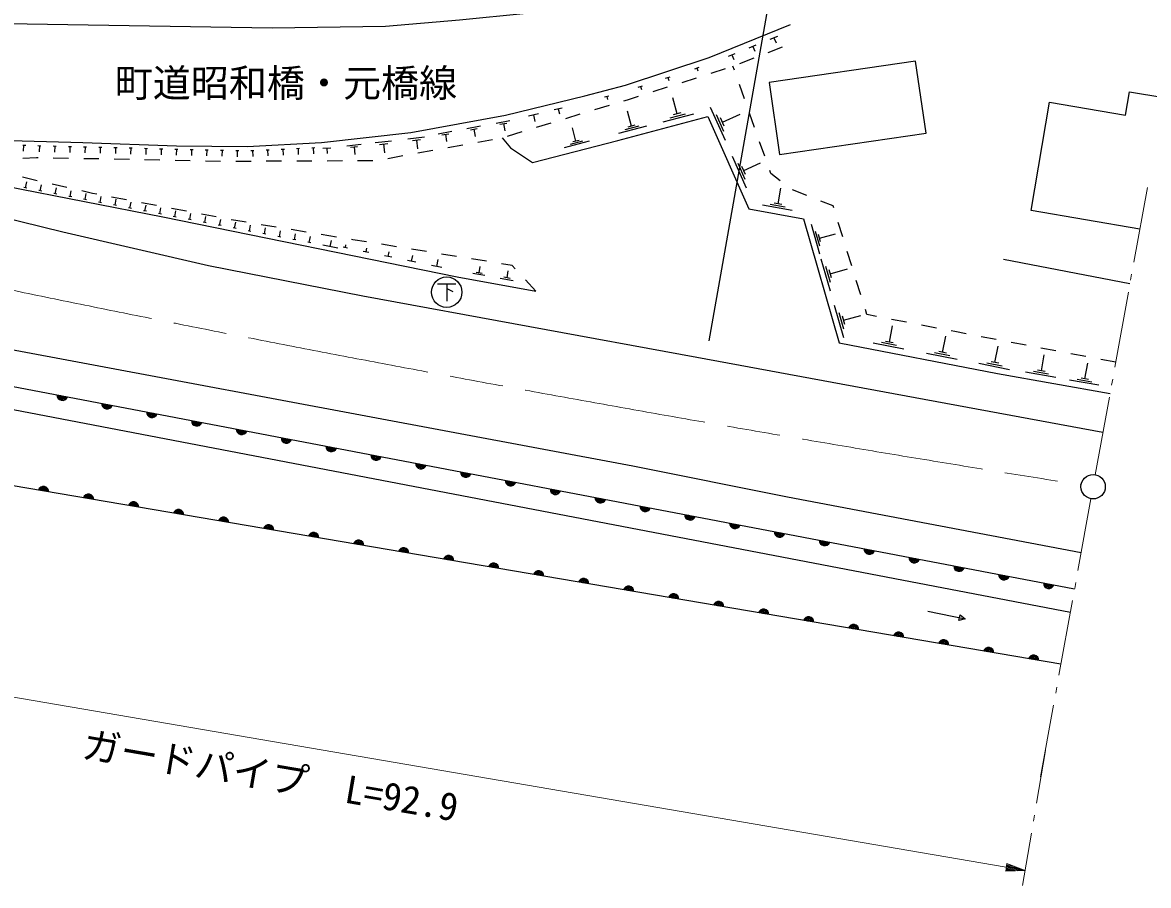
# Model space of a CAD drawing. Units: millimetres, scale not verified. Extents: x 40000 to 680000, y 20000 to 380000.
# Drawn here: x 373598 to 447592, y 258392 to 315126 of the extents above; entities that cross this region are included whole.
import ezdxf
from ezdxf.enums import TextEntityAlignment as Align

# ---------------------------------------------------------------- set-up
doc = ezdxf.new("R2010")
doc.units = ezdxf.units.MM
doc.header["$LTSCALE"] = 1000
doc.linetypes.add('CHAIN', pattern=[18.5, 12, -1.5, 3.5, -1.5])
for name, color, linetype, lineweight in [('M-BGD', 7, 'Continuous', 25), ('M-BGD-EXST', 7, 'Continuous', 25), ('M-BGD-HTXT', 7, 'Continuous', 13), ('M-BMK', 2, 'CHAIN', 13), ('M-BMK-SRVR', 3, 'Continuous', 25), ('M-STR-HTXT', 7, 'Continuous', 13), ('M-STR-STRC', 7, 'Continuous', 25)]:
    doc.layers.add(name, color=color, linetype=linetype, lineweight=lineweight)
doc.styles.add('ＭＳ ゴシック', font='')
doc.styles.get('ＭＳ ゴシック').set_extended_font_data('MS Gothic')

msp = doc.modelspace()

# ---------------------------------------------------------------- linework, layer by layer
at = {"layer": 'M-BGD'}
for p, q in [((422731, 314025), (423226, 314228)), ((422979, 314126), (423114, 313796)), ((419999, 312909), (420439, 313089)), ((420219, 312999), (420339, 312705)), ((421351, 313461), (421819, 313652)), ((421585, 313557), (421713, 313245)), ((422600, 313164), (423530, 313530)), ((420377, 312000), (420287, 312255)), ((420738, 312432), (421669, 312798)), ((415863, 311463), (416154, 311558)), ((417774, 312088), (418064, 312183)), ((417919, 312136), (417982, 311942)), ((418843, 311796), (419796, 312099)), ((414059, 310873), (414350, 310968)), ((414205, 310921), (414268, 310727)), ((415031, 310585), (415984, 310888)), ((416008, 311511), (416072, 311317)), ((416937, 311191), (417890, 311493)), ((421041, 310114), (420709, 311057)), ((411840, 310231), (412138, 310312)), ((411989, 310272), (412043, 310073)), ((413124, 309983), (413347, 310050)), ((413347, 310050), (414078, 310283)), ((416609, 309113), (416330, 310183)), ((408539, 309398), (409058, 309524)), ((408798, 309461), (408882, 309115)), ((411210, 309403), (412167, 309693)), ((419785, 307359), (418814, 309546)), ((404725, 308514), (405623, 308679)), ((406841, 308987), (407498, 309146)), ((407169, 309066), (407275, 308628)), ((409295, 308823), (410252, 309113)), ((413615, 308308), (413358, 309290)), ((417682, 309107), (415676, 308584)), ((417146, 309110), (416143, 308848)), ((416860, 309178), (416359, 309047)), ((419688, 307971), (419202, 309064)), ((419712, 308309), (419469, 308856)), ((419591, 308582), (420757, 309100)), ((421706, 308228), (421373, 309171)), ((400917, 307814), (401807, 307978)), ((401161, 307736), (401606, 307818)), ((402787, 308158), (403684, 308323)), ((403033, 308079), (403482, 308162)), ((403257, 308121), (403345, 307642)), ((404971, 308436), (405420, 308518)), ((405196, 308477), (405284, 307998)), ((405467, 307663), (406424, 307953)), ((407381, 308243), (408338, 308533)), ((409966, 307327), (409737, 308202)), ((414600, 308303), (412758, 307822)), ((414107, 308305), (413186, 308065)), ((413845, 308368), (413385, 308248)), ((394904, 307023), (395844, 307127)), ((396764, 307228), (397852, 307348)), ((397052, 307113), (397596, 307173)), ((397324, 307143), (397388, 306562)), ((398929, 307485), (400017, 307605)), ((399217, 307370), (399761, 307429)), ((399489, 307400), (399553, 306819)), ((401384, 307777), (401471, 307303)), ((401541, 306909), (402525, 307087)), ((403509, 307265), (404493, 307443)), ((410843, 307322), (409203, 306894)), ((410405, 307324), (409584, 307110)), ((410171, 307380), (409761, 307273)), ((422370, 306341), (422038, 307284)), ((373612, 307061), (373724, 307056)), ((373668, 307058), (373649, 306659)), ((373724, 307056), (373812, 307053)), ((374611, 307033), (374811, 307028)), ((374711, 307031), (374701, 306631)), ((375611, 307008), (375811, 307003)), ((375711, 307006), (375701, 306606)), ((376611, 306983), (376811, 306978)), ((376711, 306981), (376701, 306581)), ((377611, 306958), (377810, 306953)), ((377710, 306956), (377700, 306556)), ((378610, 306933), (378810, 306928)), ((378710, 306930), (378700, 306531)), ((379610, 306908), (379810, 306903)), ((379710, 306905), (379700, 306505)), ((380610, 306883), (380809, 306878)), ((380710, 306880), (380699, 306480)), ((381609, 306858), (381809, 306853)), ((381709, 306855), (381699, 306455)), ((382609, 306832), (382809, 306827)), ((382709, 306830), (382699, 306430)), ((383609, 306807), (383809, 306802)), ((383709, 306805), (383699, 306405)), ((384608, 306782), (384808, 306777)), ((384708, 306780), (384698, 306380)), ((385608, 306757), (385808, 306752)), ((385708, 306755), (385698, 306355)), ((386608, 306732), (386808, 306727)), ((386708, 306729), (386698, 306330)), ((387607, 306707), (387807, 306702)), ((387707, 306704), (387697, 306304)), ((388607, 306704), (388807, 306714)), ((388707, 306709), (388726, 306309)), ((389606, 306752), (389805, 306762)), ((389706, 306757), (389725, 306358)), ((390604, 306800), (390804, 306810)), ((390704, 306805), (390724, 306406)), ((391603, 306848), (391803, 306858)), ((391703, 306853), (391722, 306454)), ((392602, 306897), (392802, 306906)), ((392702, 306901), (392721, 306502)), ((393340, 306861), (393868, 306889)), ((393604, 306875), (393623, 306523)), ((395152, 306924), (395622, 306976)), ((395387, 306950), (395443, 306448)), ((397605, 306196), (398589, 306374)), ((399573, 306553), (400557, 306731)), ((373622, 306207), (374513, 306260)), ((374513, 306260), (374620, 306258)), ((375620, 306238), (376620, 306218)), ((377620, 306197), (378620, 306177)), ((379619, 306157), (380619, 306137)), ((381619, 306116), (382619, 306096)), ((383619, 306076), (384618, 306056)), ((385618, 306036), (386618, 306015)), ((387618, 306017), (388618, 306021)), ((389618, 306025), (390618, 306030)), ((391618, 306034), (392618, 306038)), ((393618, 306042), (394618, 306047)), ((395618, 306051), (396618, 306055)), ((421175, 304230), (420246, 306321)), ((421082, 304815), (420618, 305860)), ((421105, 305138), (420873, 305661)), ((420989, 305400), (422104, 305895)), ((374396, 304754), (373600, 304960)), ((422775, 305191), (422702, 305398)), ((423395, 304717), (422775, 305191)), ((373886, 304242), (373692, 304290)), ((373789, 304266), (373884, 304655)), ((374570, 304715), (374396, 304754)), ((374766, 304055), (374842, 304448)), ((376520, 304272), (375545, 304493)), ((375749, 303867), (375824, 304260)), ((423246, 303201), (423439, 304234)), ((425130, 303761), (424201, 304129)), ((374865, 304036), (374668, 304074)), ((375847, 303848), (375650, 303886)), ((376829, 303659), (376632, 303697)), ((376731, 303678), (376806, 304071)), ((378208, 303888), (377495, 304050)), ((377811, 303471), (377614, 303508)), ((377713, 303489), (377788, 303882)), ((378473, 303838), (378208, 303888)), ((378695, 303301), (378770, 303694)), ((380438, 303466), (379455, 303652)), ((379677, 303112), (379752, 303505)), ((426864, 303074), (426060, 303392)), ((378793, 303282), (378596, 303320)), ((379775, 303093), (379579, 303131)), ((380757, 302905), (380561, 302942)), ((380659, 302924), (380734, 303316)), ((382403, 303094), (381420, 303280)), ((381739, 302716), (381543, 302754)), ((381641, 302735), (381716, 303128)), ((382623, 302546), (382698, 302939)), ((384368, 302722), (383385, 302908)), ((383605, 302358), (383680, 302751)), ((424166, 302762), (422230, 303124)), ((423706, 302982), (422738, 303163)), ((423488, 303156), (423004, 303247)), ((426904, 302944), (426864, 303074)), ((382721, 302528), (382525, 302565)), ((383703, 302339), (383507, 302377)), ((384685, 302150), (384489, 302188)), ((384587, 302169), (384662, 302562)), ((386333, 302350), (385350, 302536)), ((385667, 301962), (385471, 301999)), ((385569, 301981), (385645, 302373)), ((386551, 301792), (386627, 302185)), ((387622, 302106), (387315, 302164)), ((387533, 301603), (387609, 301996)), ((388301, 301995), (387622, 302106)), ((427499, 301035), (427201, 301989)), ((386649, 301773), (386453, 301811)), ((387631, 301584), (387435, 301622)), ((388613, 301396), (388417, 301434)), ((388515, 301415), (388591, 301808)), ((390275, 301672), (389288, 301833)), ((389595, 301207), (389399, 301245)), ((389497, 301226), (389573, 301619)), ((390479, 301037), (390555, 301430)), ((392248, 301348), (391261, 301510)), ((391461, 300849), (391537, 301242)), ((394222, 301025), (393235, 301187)), ((425998, 299894), (425438, 301840)), ((425988, 300418), (425708, 301391)), ((426048, 300698), (425908, 301185)), ((425978, 300941), (427016, 301240)), ((390578, 301019), (390381, 301056)), ((391560, 300830), (391363, 300868)), ((392542, 300641), (392345, 300679)), ((392443, 300660), (392519, 301053)), ((394309, 300302), (393327, 300490)), ((393818, 300396), (393894, 300789)), ((394815, 300319), (394856, 300516)), ((394815, 300319), (394856, 300516)), ((395305, 300847), (395209, 300863)), ((396196, 300704), (395305, 300847)), ((398171, 300385), (397183, 300544)), ((394963, 300288), (394667, 300349)), ((394963, 300288), (394667, 300349)), ((396364, 300002), (395985, 300080)), ((396364, 300002), (395985, 300080)), ((396175, 300041), (396226, 300294)), ((396175, 300041), (396226, 300294)), ((397859, 299697), (397389, 299793)), ((397859, 299697), (397389, 299793)), ((397624, 299745), (397688, 300058)), ((397624, 299745), (397688, 300058)), ((400145, 300067), (399158, 300226)), ((399171, 299429), (399248, 299806)), ((399171, 299429), (399248, 299806)), ((402119, 299748), (401132, 299907)), ((428093, 299125), (427796, 300080)), ((399454, 299371), (398887, 299487)), ((399454, 299371), (398887, 299487)), ((401155, 299024), (400485, 299160)), ((401155, 299024), (400485, 299160)), ((400820, 299092), (400911, 299538)), ((400820, 299092), (400911, 299538)), ((404094, 299429), (403107, 299589)), ((403602, 298665), (403679, 299091)), ((403602, 298665), (403679, 299091)), ((405766, 299160), (405081, 299270)), ((405975, 298936), (405766, 299160)), ((426700, 297455), (426090, 299576)), ((426689, 298026), (426384, 299087)), ((446372, 297945), (438068, 299556)), ((403982, 298486), (403183, 298631)), ((403982, 298486), (403183, 298631)), ((403801, 298629), (403402, 298701)), ((403801, 298629), (403402, 298701)), ((405844, 298149), (404992, 298303)), ((405844, 298149), (404992, 298303)), ((405652, 298301), (405226, 298378)), ((405652, 298301), (405226, 298378)), ((405439, 298340), (405521, 298794)), ((405439, 298340), (405521, 298794)), ((407338, 297472), (406656, 298204)), ((426754, 298332), (426601, 298862)), ((426678, 298597), (427809, 298923)), ((428687, 297215), (428390, 298170)), ((427577, 294407), (426967, 296528)), ((427566, 294977), (427261, 296038)), ((429090, 295922), (428985, 296261)), ((351459, 295302), (442739, 277893)), ((427631, 295283), (427479, 295814)), ((427555, 295548), (428686, 295874)), ((429724, 295799), (429090, 295922)), ((431687, 295419), (430706, 295609)), ((430565, 294117), (430773, 295188)), ((433651, 295038), (432669, 295228)), ((434059, 293438), (434267, 294511)), ((434866, 294802), (434632, 294847)), ((435615, 294660), (434866, 294802)), ((442458, 276339), (350874, 293890)), ((431517, 293654), (429508, 294044)), ((431041, 293885), (430037, 294080)), ((430816, 294068), (430314, 294166)), ((437580, 294287), (436597, 294473)), ((437501, 292771), (437712, 293855)), ((439544, 293914), (438562, 294100)), ((435012, 292974), (433001, 293365)), ((434535, 293206), (433530, 293402)), ((434310, 293389), (433807, 293487)), ((441509, 293541), (440527, 293727)), ((440553, 292220), (440740, 293280)), ((443474, 293168), (442492, 293354)), ((438464, 292303), (436433, 292698)), ((437983, 292537), (436967, 292735)), ((437755, 292722), (437247, 292821)), ((443414, 291707), (443596, 292738)), ((445439, 292795), (444457, 292981)), ((441500, 291779), (439512, 292131)), ((441026, 292000), (440033, 292175)), ((440801, 292176), (440304, 292264)), ((444335, 291278), (442402, 291620)), ((443874, 291492), (442908, 291663)), ((443655, 291664), (443172, 291749)), ((441841, 272933), (348761, 288789)), ((433088, 276417), (435537, 275918)), ((435133, 275809), (435207, 276177)), ((435207, 276177), (435537, 275918)), ((435537, 275918), (435133, 275809))]:
    msp.add_line(p, q, dxfattribs=at)
for points in [[(421968, 319425), (416357, 317951), (411368, 316752), (406716, 315723), (402313, 315288), (397448, 314862), (390008, 314746), (361794, 315225)], [(363022, 307647), (367965, 307511), (377554, 307228), (383723, 307017), (388364, 306980), (393239, 307242), (399117, 307890), (405330, 309032), (410553, 310298), (413216, 311018), (418730, 312822), (424070, 315005)], [(447025, 301546), (439879, 302761), (441092, 309893), (446078, 309045), (446339, 310578), (448591, 310195)], [(407105, 305933), (412721, 307359), (418643, 308945)], [(418643, 308945), (421335, 302884), (424914, 302215), (427257, 294074), (437660, 292052), (445067, 290742)], [(405111, 307555), (405664, 306878), (407105, 305933)], [(363053, 306644), (363178, 306602), (372519, 304361), (382821, 302361), (402158, 298410), (407338, 297472)], [(444600, 288165), (417915, 293100), (395952, 297139), (385831, 299119), (376243, 301338), (367773, 303425), (363246, 304641), (362025, 304980)], [(360338, 295983), (413708, 285976), (423868, 283944), (443171, 280273)]]:
    msp.add_lwpolyline(points, dxfattribs=at)
msp.add_lwpolyline([(423343, 306449), (432975, 307846), (432287, 312587), (422655, 311190)], close=True, dxfattribs=at)
for centre, radius, start, end in [((376210, 290636), 354, 178.0002, 340.40538), ((376210, 290636), 283, 180.22424, 338.18134), ((376210, 290636), 212, 183.97056, 334.43501), ((376210, 290636), 142, 191.68229, 326.72328), ((376210, 290636), 100, 201.99996, 316.40562), ((379157, 290074), 354, 178.0002, 340.40538), ((379157, 290074), 283, 180.22424, 338.18134), ((379157, 290074), 212, 183.97056, 334.43501), ((379157, 290074), 142, 191.68229, 326.72328), ((379157, 290074), 100, 201.99996, 316.40562), ((382104, 289512), 354, 178.0002, 340.40538), ((382104, 289512), 283, 180.22424, 338.18134), ((382104, 289512), 212, 183.97056, 334.43501), ((382104, 289512), 142, 191.68229, 326.72328), ((382104, 289512), 100, 201.99996, 316.40562), ((385051, 288950), 354, 178.0002, 340.40538), ((385051, 288950), 283, 180.22424, 338.18134), ((385051, 288950), 212, 183.97056, 334.43501), ((385051, 288950), 142, 191.68229, 326.72328), ((385051, 288950), 100, 201.99996, 316.40562), ((387998, 288388), 354, 178.0002, 340.40538), ((387998, 288388), 283, 180.22424, 338.18134), ((387998, 288388), 212, 183.97056, 334.43501), ((387998, 288388), 142, 191.68229, 326.72328), ((387998, 288388), 100, 201.99996, 316.40562), ((390945, 287826), 354, 178.0002, 340.40538), ((390945, 287826), 283, 180.22424, 338.18134), ((390945, 287826), 212, 183.97056, 334.43501), ((390945, 287826), 142, 191.68229, 326.72328), ((390945, 287826), 100, 201.99996, 316.40562), ((393892, 287264), 354, 178.0002, 340.40538), ((393892, 287264), 283, 180.22424, 338.18134), ((393892, 287264), 212, 183.97056, 334.43501), ((393892, 287264), 142, 191.68229, 326.72328), ((393892, 287264), 100, 201.99996, 316.40562), ((396839, 286702), 354, 178.0002, 340.40538), ((396839, 286702), 283, 180.22424, 338.18134), ((396839, 286702), 212, 183.97056, 334.43501), ((396839, 286702), 142, 191.68229, 326.72328), ((396839, 286702), 100, 201.99996, 316.40562), ((399785, 286140), 354, 178.0002, 340.40538), ((399785, 286140), 283, 180.22424, 338.18134), ((399785, 286140), 212, 183.97056, 334.43501), ((399785, 286140), 142, 191.68229, 326.72328), ((399785, 286140), 100, 201.99996, 316.40562), ((402732, 285578), 354, 178.0002, 340.40538), ((402732, 285578), 283, 180.22424, 338.18134), ((402732, 285578), 212, 183.97056, 334.43501), ((402732, 285578), 142, 191.68229, 326.72328), ((402732, 285578), 100, 201.99996, 316.40562), ((405679, 285016), 354, 178.0002, 340.40538), ((405679, 285016), 283, 180.22424, 338.18134), ((405679, 285016), 212, 183.97056, 334.43501), ((405679, 285016), 142, 191.68229, 326.72328), ((405679, 285016), 100, 201.99996, 316.40562), ((374978, 284268), 354, 359.13047, 161.53565), ((374978, 284268), 283, 1.35451, 159.31161), ((374978, 284268), 212, 5.10083, 155.56528), ((374978, 284268), 142, 12.81256, 147.85355), ((374978, 284268), 100, 23.13023, 137.53589), ((408626, 284454), 354, 178.0002, 340.40538), ((408626, 284454), 283, 180.22424, 338.18134), ((408626, 284454), 212, 183.97056, 334.43501), ((408626, 284454), 142, 191.68229, 326.72328), ((408626, 284454), 100, 201.99996, 316.40562), ((377935, 283764), 354, 359.13047, 161.53565), ((377935, 283764), 283, 1.35451, 159.31161), ((377935, 283764), 212, 5.10083, 155.56528), ((377935, 283764), 142, 12.81256, 147.85355), ((377935, 283764), 100, 23.13023, 137.53589), ((380893, 283260), 354, 359.13047, 161.53565), ((380893, 283260), 283, 1.35451, 159.31161), ((380893, 283260), 212, 5.10083, 155.56528), ((380893, 283260), 142, 12.81256, 147.85355), ((411573, 283892), 354, 178.0002, 340.40538), ((411573, 283892), 283, 180.22424, 338.18134), ((411573, 283892), 212, 183.97056, 334.43501), ((411573, 283892), 142, 191.68229, 326.72328), ((411573, 283892), 100, 201.99996, 316.40562), ((380893, 283260), 100, 23.13023, 137.53589), ((383850, 282757), 354, 359.13047, 161.53565), ((383850, 282757), 283, 1.35451, 159.31161), ((383850, 282757), 212, 5.10083, 155.56528), ((383850, 282757), 142, 12.81256, 147.85355), ((383850, 282757), 100, 23.13023, 137.53589), ((414520, 283330), 354, 178.0002, 340.40538), ((414520, 283330), 283, 180.22424, 338.18134), ((414520, 283330), 212, 183.97056, 334.43501), ((414520, 283330), 142, 191.68229, 326.72328), ((414520, 283330), 100, 201.99996, 316.40562), ((417467, 282768), 354, 178.0002, 340.40538), ((417467, 282768), 283, 180.22424, 338.18134), ((417467, 282768), 212, 183.97056, 334.43501), ((417467, 282768), 142, 191.68229, 326.72328), ((417467, 282768), 100, 201.99996, 316.40562), ((386807, 282253), 354, 359.13047, 161.53565), ((386807, 282253), 283, 1.35451, 159.31161), ((386807, 282253), 212, 5.10083, 155.56528), ((386807, 282253), 142, 12.81256, 147.85355), ((386807, 282253), 100, 23.13023, 137.53589), ((389765, 281749), 354, 359.13047, 161.53565), ((389765, 281749), 283, 1.35451, 159.31161), ((389765, 281749), 212, 5.10083, 155.56528), ((420414, 282206), 354, 178.0002, 340.40538), ((420414, 282206), 283, 180.22424, 338.18134), ((420414, 282206), 212, 183.97056, 334.43501), ((420414, 282206), 142, 191.68229, 326.72328), ((420414, 282206), 100, 201.99996, 316.40562), ((389765, 281749), 142, 12.81256, 147.85355), ((389765, 281749), 100, 23.13023, 137.53589), ((392722, 281245), 354, 359.13047, 161.53565), ((392722, 281245), 283, 1.35451, 159.31161), ((392722, 281245), 212, 5.10083, 155.56528), ((392722, 281245), 142, 12.81256, 147.85355), ((392722, 281245), 100, 23.13023, 137.53589), ((423361, 281644), 354, 178.0002, 340.40538), ((423361, 281644), 283, 180.22424, 338.18134), ((423361, 281644), 212, 183.97056, 334.43501), ((423361, 281644), 142, 191.68229, 326.72328), ((423361, 281644), 100, 201.99996, 316.40562), ((395680, 280742), 354, 359.13047, 161.53565), ((395680, 280742), 283, 1.35451, 159.31161), ((395680, 280742), 212, 5.10083, 155.56528), ((395680, 280742), 142, 12.81256, 147.85355), ((395680, 280742), 100, 23.13023, 137.53589), ((398637, 280238), 354, 359.13047, 161.53565), ((398637, 280238), 283, 1.35451, 159.31161), ((398637, 280238), 212, 5.10083, 155.56528), ((426307, 281082), 354, 178.0002, 340.40538), ((426307, 281082), 283, 180.22424, 338.18134), ((426307, 281082), 212, 183.97056, 334.43501), ((426307, 281082), 142, 191.68229, 326.72328), ((426307, 281082), 100, 201.99996, 316.40562), ((429254, 280520), 354, 178.0002, 340.40538), ((429254, 280520), 283, 180.22424, 338.18134), ((429254, 280520), 212, 183.97056, 334.43501), ((429254, 280520), 142, 191.68229, 326.72328), ((429254, 280520), 100, 201.99996, 316.40562), ((398637, 280238), 142, 12.81256, 147.85355), ((398637, 280238), 100, 23.13023, 137.53589), ((401594, 279734), 354, 359.13047, 161.53565), ((401594, 279734), 283, 1.35451, 159.31161), ((401594, 279734), 212, 5.10083, 155.56528), ((401594, 279734), 142, 12.81256, 147.85355), ((401594, 279734), 100, 23.13023, 137.53589), ((432201, 279958), 354, 178.0002, 340.40538), ((432201, 279958), 283, 180.22424, 338.18134), ((432201, 279958), 212, 183.97056, 334.43501), ((432201, 279958), 142, 191.68229, 326.72328), ((432201, 279958), 100, 201.99996, 316.40562), ((404552, 279230), 354, 359.13047, 161.53565), ((404552, 279230), 283, 1.35451, 159.31161), ((404552, 279230), 212, 5.10083, 155.56528), ((404552, 279230), 142, 12.81256, 147.85355), ((404552, 279230), 100, 23.13023, 137.53589), ((407509, 278727), 354, 359.13047, 161.53565), ((407509, 278727), 283, 1.35451, 159.31161), ((435148, 279396), 354, 178.0002, 340.40538), ((435148, 279396), 283, 180.22424, 338.18134), ((435148, 279396), 212, 183.97056, 334.43501), ((435148, 279396), 142, 191.68229, 326.72328), ((435148, 279396), 100, 201.99996, 316.40562), ((407509, 278727), 212, 5.10083, 155.56528), ((407509, 278727), 142, 12.81256, 147.85355), ((407509, 278727), 100, 23.13023, 137.53589), ((410467, 278223), 354, 359.13047, 161.53565), ((410467, 278223), 283, 1.35451, 159.31161), ((410467, 278223), 212, 5.10083, 155.56528), ((410467, 278223), 142, 12.81256, 147.85355), ((410467, 278223), 100, 23.13023, 137.53589), ((438095, 278834), 354, 178.0002, 340.40538), ((438095, 278834), 283, 180.22424, 338.18134), ((438095, 278834), 212, 183.97056, 334.43501), ((438095, 278834), 142, 191.68229, 326.72328), ((438095, 278834), 100, 201.99996, 316.40562), ((441042, 278272), 354, 178.0002, 340.40538), ((441042, 278272), 283, 180.22424, 338.18134), ((441042, 278272), 212, 183.97056, 334.43501), ((441042, 278272), 142, 191.68229, 326.72328), ((441042, 278272), 100, 201.99996, 316.40562), ((413424, 277719), 354, 359.13047, 161.53565), ((413424, 277719), 283, 1.35451, 159.31161), ((413424, 277719), 212, 5.10083, 155.56528), ((413424, 277719), 142, 12.81256, 147.85355), ((413424, 277719), 100, 23.13023, 137.53589), ((416381, 277215), 354, 359.13047, 161.53565), ((416381, 277215), 283, 1.35451, 159.31161), ((416381, 277215), 212, 5.10083, 155.56528), ((416381, 277215), 142, 12.81256, 147.85355), ((416381, 277215), 100, 23.13023, 137.53589), ((419339, 276711), 354, 359.13047, 161.53565), ((419339, 276711), 283, 1.35451, 159.31161), ((419339, 276711), 212, 5.10083, 155.56528), ((419339, 276711), 142, 12.81256, 147.85355), ((419339, 276711), 100, 23.13023, 137.53589), ((422296, 276208), 354, 359.13047, 161.53565), ((422296, 276208), 283, 1.35451, 159.31161), ((422296, 276208), 212, 5.10083, 155.56528), ((422296, 276208), 142, 12.81256, 147.85355), ((422296, 276208), 100, 23.13023, 137.53589), ((425254, 275704), 354, 359.13047, 161.53565), ((425254, 275704), 283, 1.35451, 159.31161), ((425254, 275704), 212, 5.10083, 155.56528), ((425254, 275704), 142, 12.81256, 147.85355), ((425254, 275704), 100, 23.13023, 137.53589), ((428211, 275200), 354, 359.13047, 161.53565), ((428211, 275200), 283, 1.35451, 159.31161), ((428211, 275200), 212, 5.10083, 155.56528), ((428211, 275200), 142, 12.81256, 147.85355), ((428211, 275200), 100, 23.13023, 137.53589), ((431168, 274696), 354, 359.13047, 161.53565), ((431168, 274696), 283, 1.35451, 159.31161), ((431168, 274696), 212, 5.10083, 155.56528), ((431168, 274696), 142, 12.81256, 147.85355), ((431168, 274696), 100, 23.13023, 137.53589), ((434126, 274193), 354, 359.13047, 161.53565), ((434126, 274193), 283, 1.35451, 159.31161), ((434126, 274193), 212, 5.10083, 155.56528), ((434126, 274193), 142, 12.81256, 147.85355), ((434126, 274193), 100, 23.13023, 137.53589), ((437083, 273689), 354, 359.13047, 161.53565), ((437083, 273689), 283, 1.35451, 159.31161), ((437083, 273689), 212, 5.10083, 155.56528), ((437083, 273689), 142, 12.81256, 147.85355), ((437083, 273689), 100, 23.13023, 137.53589), ((440041, 273185), 354, 359.13047, 161.53565), ((440041, 273185), 283, 1.35451, 159.31161), ((440041, 273185), 212, 5.10083, 155.56528), ((440041, 273185), 142, 12.81256, 147.85355), ((440041, 273185), 100, 23.13023, 137.53589)]:
    msp.add_arc(centre, radius, start, end, dxfattribs=at)
at = {"layer": 'M-BGD-EXST'}
for p, q in [((400874, 297947), (402074, 297947)), ((401474, 297947), (401474, 296797)), ((401474, 297647), (401874, 297447))]:
    msp.add_line(p, q, dxfattribs=at)
msp.add_circle((401474, 297397), 1000, dxfattribs=at)
at = {"layer": 'M-BGD-HTXT'}
for p, q in [((447520, 304282), (446629, 299362)), ((446486, 298574), (446415, 298181)), ((446272, 297394), (445381, 292474)), ((445238, 291687), (445167, 291293)), ((445024, 290506), (444098, 285393)), ((443813, 283818), (442959, 279105)), ((442816, 278318), (442745, 277924)), ((442602, 277137), (441711, 272217)), ((441569, 271430), (441497, 271037)), ((441355, 270249), (440501, 265536))]:
    msp.add_line(p, q, dxfattribs=at)
at = {"layer": 'M-BMK'}
msp.add_arc((681199, 1791012), 1524974, 258.23717, 261.01997, dxfattribs=at)
at = {"layer": 'M-BMK-SRVR'}
msp.add_circle((443956, 284606), 800, dxfattribs=at)
at = {"layer": 'M-STR-HTXT'}
for p, q in [((357578, 273407), (438250, 259589)), ((440833, 267263), (440242, 263813)), ((440107, 263025), (440040, 262631)), ((439905, 261842), (439314, 258392)), ((438293, 259835), (438208, 259343)), ((438276, 259737), (438769, 259652)), ((438531, 259744), (438284, 259786)), ((439482, 259378), (438293, 259835)), ((439482, 259378), (438208, 259343)), ((438463, 259350), (438217, 259392)), ((438225, 259441), (438718, 259357)), ((438973, 259364), (438234, 259490)), ((438242, 259540), (439228, 259371)), ((439482, 259378), (438250, 259589)), ((438259, 259638), (439245, 259469)), ((439007, 259561), (438267, 259687))]:
    msp.add_line(p, q, dxfattribs=at)
at = {"layer": 'M-STR-STRC'}
msp.add_line((418714, 294194), (424006, 324059), dxfattribs=at)

# ---------------------------------------------------------------- texts
at = {"layer": 'M-BGD', "style": 'ＭＳ ゴシック'}
msp.add_text('町道昭和橋・元橋線', height=1833, dxfattribs=at).set_placement((390909, 311151), align=Align.MIDDLE_CENTER)
at = {"layer": 'M-STR-HTXT', "style": 'ＭＳ ゴシック'}
msp.add_text('ガードパイプ  L=92.9', height=1833, rotation=350.281, dxfattribs=at).set_placement((389649, 264160), align=Align.BOTTOM_CENTER)

doc.saveas('drawing.dxf')
